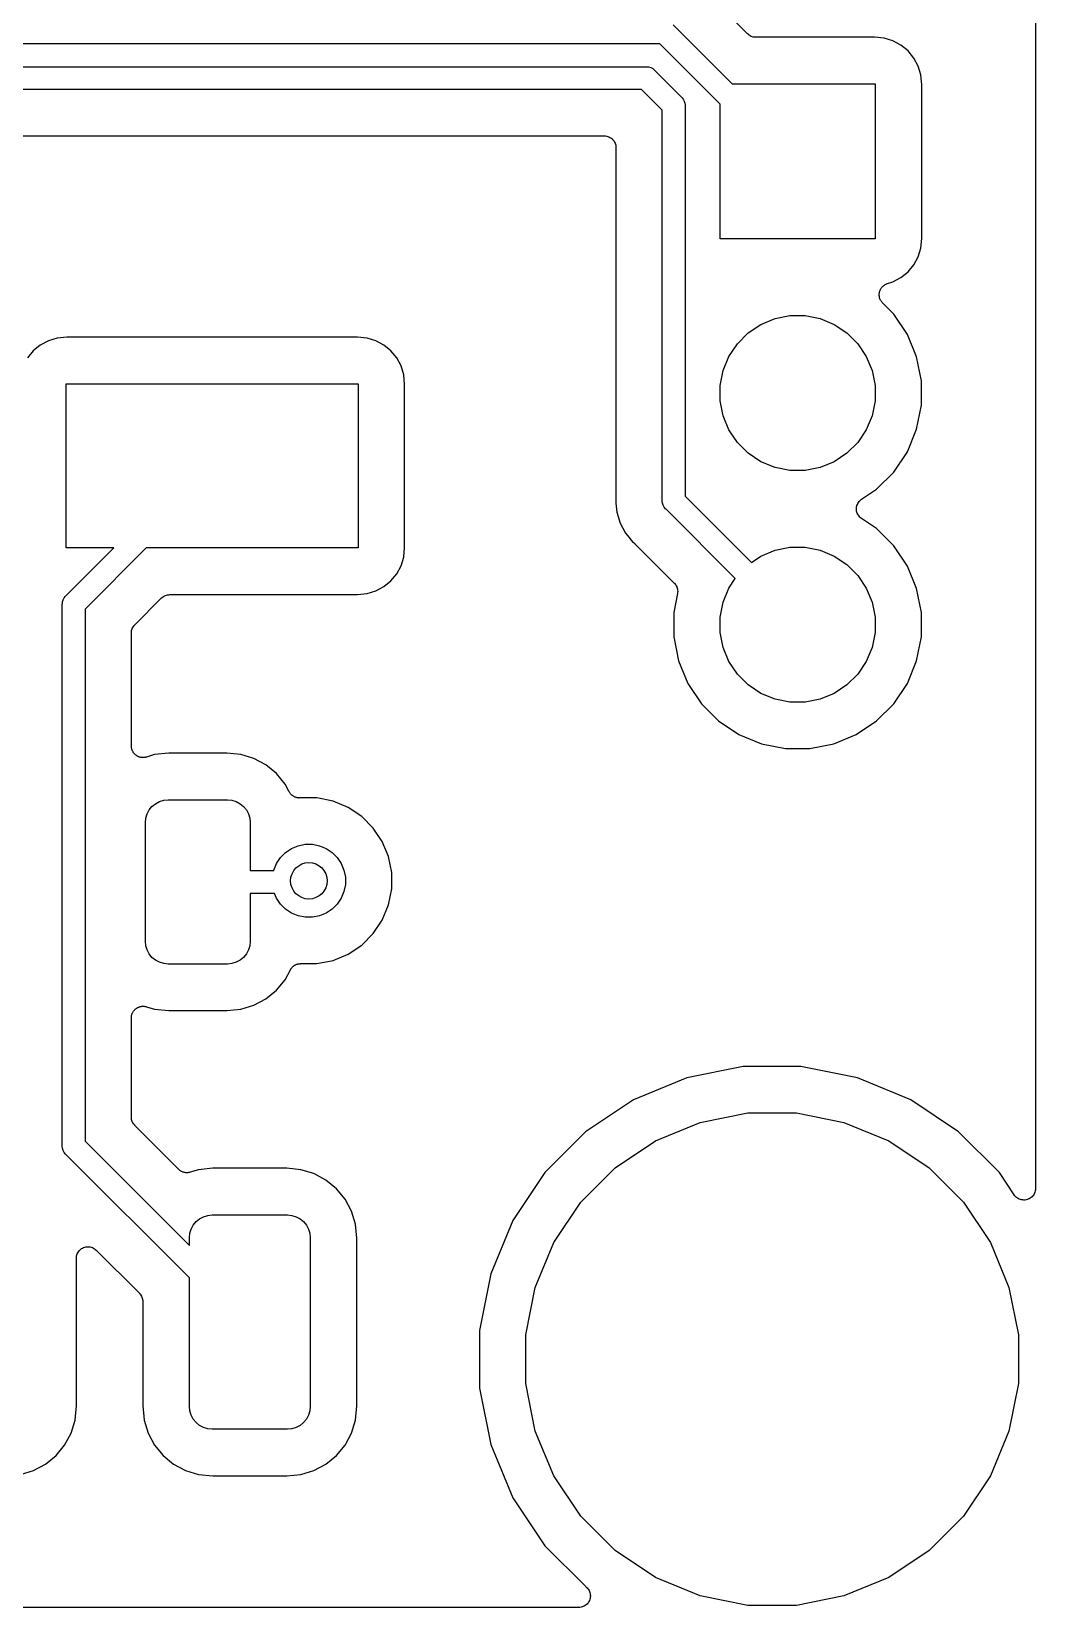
# Model space of a CAD drawing. Extents: x 83.1 to 154, y -94.5 to -68.3.
# Drawn here: x 142.96 to 153.97, y -94.47 to -77.19 of the extents above; entities that cross this region are included whole.
import ezdxf

# ---------------------------------------------------------------- set-up
doc = ezdxf.new("R2010")
doc.units = 0
doc.layers.add('BLACK', color=7, linetype='CONTINUOUS')

msp = doc.modelspace()

# ---------------------------------------------------------------- linework, layer by layer
at = {"layer": 'BLACK', "linetype": 'CONTINUOUS'}
for p, q in [((153.967, -74.0576), (153.967, -89.8738)), ((150.81, -77.2147), (150.374, -76.7788)), ((149.993, -77.116), (150.64, -77.763)), ((150.819, -77.2222), (150.81, -77.2147)), ((150.828, -77.2297), (150.819, -77.2222)), ((150.829, -77.23), (150.828, -77.2297)), ((150.829, -77.2305), (150.829, -77.23)), ((150.839, -77.236), (150.829, -77.2305)), ((149.848, -77.325), (134.306, -77.325)), ((150.509, -77.9854), (149.848, -77.325)), ((150.85, -77.2417), (150.839, -77.236)), ((150.85, -77.2419), (150.85, -77.2417)), ((150.851, -77.2422), (150.85, -77.2419)), ((150.862, -77.2456), (150.851, -77.2422)), ((150.873, -77.2492), (150.862, -77.2456)), ((150.874, -77.2492), (150.873, -77.2492)), ((150.875, -77.2494), (150.874, -77.2492)), ((150.886, -77.2506), (150.875, -77.2494)), ((150.898, -77.2519), (150.886, -77.2506)), ((150.899, -77.2519), (150.898, -77.2519)), ((150.9, -77.2519), (150.899, -77.2519)), ((150.899, -77.2519), (150.899, -77.2519)), ((150.899, -77.2519), (150.899, -77.2519)), ((152.202, -77.2519), (150.9, -77.2519)), ((152.308, -77.2623), (152.202, -77.2519)), ((152.404, -77.2914), (152.308, -77.2623)), ((152.492, -77.3386), (152.404, -77.2914)), ((152.57, -77.4021), (152.492, -77.3386)), ((152.633, -77.4794), (152.57, -77.4021)), ((134.588, -77.575), (149.694, -77.575)), ((149.694, -77.575), (149.7, -77.5744)), ((149.7, -77.5744), (149.706, -77.575)), ((149.706, -77.575), (149.706, -77.575)), ((149.706, -77.575), (149.725, -77.5768)), ((149.725, -77.5768), (149.748, -77.584)), ((152.68, -77.5677), (152.633, -77.4794)), ((152.709, -77.6634), (152.68, -77.5677)), ((149.748, -77.584), (149.77, -77.5956)), ((149.77, -77.5956), (149.789, -77.6112)), ((149.789, -77.6112), (149.793, -77.616)), ((149.793, -77.616), (150.084, -77.9073)), ((152.72, -77.7692), (152.709, -77.6634)), ((149.648, -77.825), (134.543, -77.825)), ((149.875, -78.0518), (149.648, -77.825)), ((150.084, -77.9073), (150.089, -77.9112)), ((150.089, -77.9112), (150.093, -77.9159)), ((150.093, -77.9159), (150.093, -77.9159)), ((150.093, -77.9159), (150.104, -77.9302)), ((150.64, -77.763), (152.209, -77.763)), ((152.209, -77.763), (152.209, -79.463)), ((152.72, -79.4568), (152.72, -77.7692)), ((149.875, -79.4939), (149.875, -78.0518)), ((150.104, -77.9302), (150.113, -77.9468)), ((150.113, -77.9468), (150.116, -77.9519)), ((150.116, -77.9519), (150.123, -77.9755)), ((150.123, -77.9755), (150.125, -77.9939)), ((150.125, -77.9939), (150.125, -77.9939)), ((150.125, -77.9939), (150.126, -78)), ((150.126, -78), (150.125, -78.0061)), ((150.125, -78.0061), (150.125, -82.2826)), ((150.509, -79.463), (150.509, -77.9854)), ((134.751, -78.333), (149.24, -78.333)), ((149.24, -78.333), (149.241, -78.333)), ((149.241, -78.333), (149.241, -78.333)), ((149.241, -78.333), (149.241, -78.333)), ((149.241, -78.333), (149.242, -78.333)), ((149.242, -78.333), (149.254, -78.3343)), ((149.254, -78.3343), (149.266, -78.3356)), ((149.266, -78.3356), (149.266, -78.3357)), ((149.266, -78.3357), (149.266, -78.3358)), ((149.266, -78.3358), (149.278, -78.3394)), ((149.278, -78.3394), (149.289, -78.3429)), ((149.289, -78.3429), (149.29, -78.3431)), ((149.29, -78.3431), (149.29, -78.3433)), ((149.29, -78.3433), (149.3, -78.349)), ((149.3, -78.349), (149.311, -78.3547)), ((149.311, -78.3547), (149.311, -78.355)), ((149.311, -78.355), (149.312, -78.3552)), ((149.312, -78.3552), (149.321, -78.3629)), ((149.321, -78.3629), (149.33, -78.3705)), ((149.33, -78.3705), (149.33, -78.3709)), ((149.33, -78.3709), (149.331, -78.3711)), ((149.331, -78.3711), (149.338, -78.3805)), ((149.338, -78.3805), (149.346, -78.3897)), ((149.346, -78.3897), (149.346, -78.3901)), ((149.346, -78.3901), (149.346, -78.3905)), ((149.346, -78.3905), (149.352, -78.4011)), ((149.352, -78.4011), (149.357, -78.4116)), ((149.357, -78.4116), (149.358, -78.412)), ((149.358, -78.412), (149.358, -78.4124)), ((149.358, -78.4124), (149.361, -78.4239)), ((149.361, -78.4239), (149.365, -78.4353)), ((149.365, -78.4353), (149.365, -78.4358)), ((149.365, -78.4358), (149.365, -78.4362)), ((149.365, -78.4362), (149.366, -78.4481)), ((149.366, -78.4481), (149.367, -78.46)), ((149.367, -78.46), (149.367, -79.4627)), ((149.367, -79.4627), (149.367, -79.4628)), ((149.367, -79.4628), (149.367, -79.7373)), ((152.209, -79.463), (150.509, -79.463)), ((152.709, -79.5626), (152.72, -79.4568)), ((149.875, -79.7061), (149.875, -79.4939)), ((152.68, -79.6583), (152.709, -79.5626)), ((149.367, -79.7373), (149.367, -79.7373)), ((149.367, -79.7373), (149.367, -82.2971)), ((149.875, -82.3283), (149.875, -79.7061)), ((149.875, -79.7061), (149.875, -79.7061)), ((152.492, -79.8874), (152.57, -79.8239)), ((152.57, -79.8239), (152.633, -79.7466)), ((152.633, -79.7466), (152.68, -79.6583)), ((152.279, -79.9986), (152.282, -79.9937)), ((152.282, -79.9937), (152.287, -79.9891)), ((152.287, -79.9891), (152.291, -79.9841)), ((152.291, -79.9841), (152.296, -79.9804)), ((152.296, -79.9804), (152.3, -79.9762)), ((152.3, -79.9762), (152.305, -79.9726)), ((152.305, -79.9726), (152.31, -79.9685)), ((152.31, -79.9685), (152.316, -79.9657)), ((152.316, -79.9657), (152.32, -79.9625)), ((152.32, -79.9625), (152.326, -79.96)), ((152.326, -79.96), (152.332, -79.9569)), ((152.332, -79.9569), (152.338, -79.9552)), ((152.338, -79.9552), (152.343, -79.953)), ((152.343, -79.953), (152.404, -79.9346)), ((152.404, -79.9346), (152.492, -79.8874)), ((152.253, -80.0732), (152.254, -80.0673)), ((152.254, -80.0797), (152.253, -80.0732)), ((152.254, -80.0614), (152.255, -80.055)), ((152.254, -80.0673), (152.254, -80.0614)), ((152.254, -80.0862), (152.254, -80.0797)), ((152.255, -80.092), (152.254, -80.0862)), ((152.255, -80.055), (152.256, -80.0485)), ((152.255, -80.0979), (152.255, -80.092)), ((152.257, -80.1041), (152.255, -80.0979)), ((152.256, -80.0485), (152.258, -80.0429)), ((152.258, -80.1105), (152.257, -80.1041)), ((152.258, -80.0429), (152.259, -80.0371)), ((152.261, -80.116), (152.258, -80.1105)), ((152.259, -80.0371), (152.261, -80.0311)), ((152.261, -80.0311), (152.263, -80.0249)), ((152.262, -80.1217), (152.261, -80.116)), ((152.265, -80.1275), (152.262, -80.1217)), ((152.263, -80.0249), (152.266, -80.0197)), ((152.268, -80.1335), (152.265, -80.1275)), ((152.266, -80.0197), (152.268, -80.0143)), ((152.268, -80.0143), (152.272, -80.0088)), ((152.271, -80.1384), (152.268, -80.1335)), ((152.274, -80.1437), (152.271, -80.1384)), ((152.272, -80.0088), (152.275, -80.0031)), ((152.278, -80.1488), (152.274, -80.1437)), ((152.275, -80.0031), (152.279, -79.9986)), ((152.281, -80.1542), (152.278, -80.1488)), ((152.285, -80.1584), (152.281, -80.1542)), ((152.289, -80.1631), (152.285, -80.1584)), ((152.29, -80.1643), (152.289, -80.1631)), ((152.413, -80.2873), (152.29, -80.1643)), ((150.956, -80.3997), (151.111, -80.3357)), ((151.111, -80.3357), (151.275, -80.303)), ((151.275, -80.303), (151.442, -80.303)), ((151.442, -80.303), (151.607, -80.3357)), ((151.607, -80.3357), (151.761, -80.3997)), ((152.562, -80.5097), (152.413, -80.2873)), ((150.698, -80.6112), (150.817, -80.4928)), ((150.817, -80.4928), (150.956, -80.3997)), ((151.761, -80.3997), (151.9, -80.4928)), ((151.9, -80.4928), (152.019, -80.6112)), ((152.664, -80.7569), (152.562, -80.5097)), ((143.055, -80.6264), (142.978, -80.6899)), ((143.144, -80.5792), (143.055, -80.6264)), ((143.239, -80.5502), (143.144, -80.5792)), ((143.345, -80.5397), (143.239, -80.5502)), ((146.533, -80.5397), (143.345, -80.5397)), ((146.639, -80.5502), (146.533, -80.5397)), ((146.734, -80.5792), (146.639, -80.5502)), ((146.823, -80.6264), (146.734, -80.5792)), ((146.9, -80.6899), (146.823, -80.6264)), ((150.605, -80.7504), (150.698, -80.6112)), ((152.019, -80.6112), (152.112, -80.7504)), ((142.978, -80.6899), (142.915, -80.7672)), ((146.963, -80.7672), (146.9, -80.6899)), ((147.011, -80.8555), (146.963, -80.7672)), ((147.04, -80.9512), (147.011, -80.8555)), ((150.541, -80.9051), (150.605, -80.7504)), ((152.112, -80.7504), (152.176, -80.9051)), ((152.717, -81.0192), (152.664, -80.7569)), ((147.05, -81.057), (147.04, -80.9512)), ((150.509, -81.0693), (150.541, -80.9051)), ((152.176, -80.9051), (152.209, -81.0693)), ((152.717, -81.2867), (152.717, -81.0192)), ((143.339, -82.8508), (143.339, -81.0508)), ((143.339, -81.0508), (146.539, -81.0508)), ((146.539, -81.0508), (146.539, -82.8508)), ((147.05, -82.8446), (147.05, -81.057)), ((150.509, -81.2367), (150.509, -81.0693)), ((152.209, -81.0693), (152.209, -81.2367)), ((150.541, -81.4009), (150.509, -81.2367)), ((152.209, -81.2367), (152.176, -81.4009)), ((152.664, -81.5491), (152.717, -81.2867)), ((150.605, -81.5556), (150.541, -81.4009)), ((152.176, -81.4009), (152.112, -81.5556)), ((152.562, -81.7963), (152.664, -81.5491)), ((150.698, -81.6948), (150.605, -81.5556)), ((150.817, -81.8132), (150.698, -81.6948)), ((152.019, -81.6948), (151.9, -81.8132)), ((152.112, -81.5556), (152.019, -81.6948)), ((150.956, -81.9063), (150.817, -81.8132)), ((151.9, -81.8132), (151.761, -81.9063)), ((152.413, -82.0187), (152.562, -81.7963)), ((151.111, -81.9703), (150.956, -81.9063)), ((151.275, -82.003), (151.111, -81.9703)), ((151.442, -82.003), (151.275, -82.003)), ((151.607, -81.9703), (151.442, -82.003)), ((151.761, -81.9063), (151.607, -81.9703)), ((152.224, -82.2078), (152.413, -82.0187)), ((152.06, -82.3174), (152.224, -82.2078)), ((149.366, -82.3095), (149.364, -82.3344)), ((149.364, -82.3344), (149.366, -82.3593)), ((149.367, -82.2989), (149.366, -82.3042)), ((149.366, -82.3042), (149.366, -82.3095)), ((149.366, -82.3593), (149.366, -82.3594)), ((149.366, -82.3594), (149.376, -82.4585)), ((149.367, -82.2971), (149.367, -82.2989)), ((149.874, -82.3344), (149.875, -82.3283)), ((149.875, -82.3405), (149.874, -82.3344)), ((149.877, -82.3589), (149.875, -82.3405)), ((149.875, -82.3405), (149.875, -82.3405)), ((149.884, -82.3825), (149.877, -82.3589)), ((149.896, -82.4042), (149.884, -82.3825)), ((149.911, -82.4232), (149.896, -82.4042)), ((150.125, -82.2826), (150.852, -83.0094)), ((152.004, -82.4218), (152.005, -82.4099)), ((152.005, -82.4099), (152.006, -82.3978)), ((152.006, -82.3975), (152.007, -82.3971)), ((152.006, -82.3978), (152.006, -82.3975)), ((152.007, -82.3971), (152.01, -82.3858)), ((152.01, -82.3858), (152.014, -82.3741)), ((152.014, -82.3735), (152.02, -82.3629)), ((152.014, -82.3738), (152.014, -82.3735)), ((152.014, -82.3741), (152.014, -82.3738)), ((152.02, -82.3629), (152.025, -82.3523)), ((152.025, -82.3523), (152.026, -82.352)), ((152.026, -82.3517), (152.034, -82.3423)), ((152.026, -82.352), (152.026, -82.3517)), ((152.034, -82.3423), (152.041, -82.3331)), ((152.041, -82.3329), (152.042, -82.3327)), ((152.041, -82.3331), (152.041, -82.3329)), ((152.042, -82.3327), (152.051, -82.325)), ((152.051, -82.325), (152.06, -82.3174)), ((149.376, -82.4585), (149.412, -82.5778)), ((149.412, -82.5778), (149.471, -82.6878)), ((149.916, -82.4271), (149.911, -82.4232)), ((150.675, -83.1862), (149.916, -82.4271)), ((152.004, -82.4221), (152.004, -82.4218)), ((152.004, -82.4224), (152.004, -82.4221)), ((152.005, -82.4346), (152.004, -82.4224)), ((152.006, -82.4465), (152.005, -82.4346)), ((152.006, -82.4468), (152.006, -82.4465)), ((152.006, -82.4471), (152.006, -82.4468)), ((152.01, -82.4587), (152.006, -82.4471)), ((152.013, -82.4703), (152.01, -82.4587)), ((152.013, -82.4706), (152.013, -82.4703)), ((152.013, -82.4709), (152.013, -82.4706)), ((152.019, -82.4816), (152.013, -82.4709)), ((152.024, -82.4923), (152.019, -82.4816)), ((152.025, -82.4925), (152.024, -82.4923)), ((152.025, -82.4928), (152.025, -82.4925)), ((152.032, -82.5021), (152.025, -82.4928)), ((152.04, -82.5116), (152.032, -82.5021)), ((152.04, -82.5118), (152.04, -82.5116)), ((152.04, -82.5121), (152.04, -82.5118)), ((152.049, -82.5197), (152.04, -82.5121)), ((152.059, -82.5276), (152.049, -82.5197)), ((152.059, -82.528), (152.059, -82.5276)), ((152.06, -82.5286), (152.059, -82.528)), ((152.059, -82.528), (152.059, -82.528)), ((152.059, -82.528), (152.059, -82.528)), ((152.224, -82.6382), (152.06, -82.5286)), ((149.471, -82.6878), (149.493, -82.7147)), ((149.493, -82.7147), (149.55, -82.7842)), ((152.413, -82.8273), (152.224, -82.6382)), ((143.337, -83.376), (143.862, -82.8508)), ((143.862, -82.8508), (143.339, -82.8508)), ((144.216, -82.8508), (143.546, -83.5205)), ((146.539, -82.8508), (144.216, -82.8508)), ((147.04, -82.9504), (147.05, -82.8446)), ((149.55, -82.7842), (149.57, -82.8)), ((149.57, -82.8), (149.571, -82.8012)), ((149.571, -82.8012), (149.575, -82.805)), ((149.575, -82.805), (149.579, -82.8084)), ((149.579, -82.8084), (150.007, -83.2368)), ((150.956, -82.9397), (151.111, -82.8757)), ((151.111, -82.8757), (151.275, -82.843)), ((151.275, -82.843), (151.442, -82.843)), ((151.442, -82.843), (151.607, -82.8757)), ((151.607, -82.8757), (151.761, -82.9397)), ((152.562, -83.0497), (152.413, -82.8273)), ((146.963, -83.1344), (147.011, -83.0461)), ((147.011, -83.0461), (147.04, -82.9504)), ((150.852, -83.0094), (150.956, -82.9397)), ((151.761, -82.9397), (151.9, -83.0328)), ((151.9, -83.0328), (152.019, -83.1512)), ((152.664, -83.2969), (152.562, -83.0497)), ((146.734, -83.3224), (146.823, -83.2752)), ((146.823, -83.2752), (146.9, -83.2117)), ((146.9, -83.2117), (146.963, -83.1344)), ((150.007, -83.2368), (150.008, -83.2372)), ((150.008, -83.2372), (150.008, -83.2372)), ((150.008, -83.2372), (150.008, -83.2372)), ((150.008, -83.2372), (150.008, -83.2381)), ((150.008, -83.2381), (150.016, -83.2473)), ((150.016, -83.2473), (150.023, -83.2564)), ((150.023, -83.2564), (150.024, -83.2569)), ((150.024, -83.2569), (150.024, -83.2574)), ((150.024, -83.2574), (150.029, -83.2679)), ((150.029, -83.2679), (150.035, -83.2783)), ((150.035, -83.2783), (150.035, -83.2789)), ((150.035, -83.2789), (150.035, -83.2794)), ((150.035, -83.2794), (150.039, -83.2906)), ((150.605, -83.2904), (150.675, -83.1862)), ((152.019, -83.1512), (152.112, -83.2904)), ((143.297, -83.4576), (143.298, -83.4442)), ((143.298, -83.4442), (143.299, -83.4415)), ((143.299, -83.4415), (143.305, -83.4206)), ((143.305, -83.4206), (143.317, -83.3989)), ((143.317, -83.3989), (143.328, -83.3846)), ((143.328, -83.3846), (143.332, -83.3799)), ((143.328, -83.3846), (143.328, -83.3846)), ((143.332, -83.3799), (143.337, -83.376)), ((144.091, -83.6937), (144.386, -83.3991)), ((144.386, -83.3987), (144.387, -83.3978)), ((144.386, -83.3988), (144.386, -83.3987)), ((144.386, -83.3991), (144.386, -83.3988)), ((144.386, -83.3988), (144.386, -83.3988)), ((144.387, -83.3978), (144.396, -83.3905)), ((144.396, -83.3905), (144.405, -83.3831)), ((144.405, -83.3831), (144.406, -83.3828)), ((144.406, -83.3828), (144.407, -83.3824)), ((144.407, -83.3824), (144.417, -83.377)), ((144.417, -83.377), (144.427, -83.3715)), ((144.427, -83.3715), (144.428, -83.3713)), ((144.428, -83.3713), (144.429, -83.371)), ((144.429, -83.371), (144.44, -83.3677)), ((144.44, -83.3677), (144.451, -83.3643)), ((144.451, -83.3643), (144.452, -83.3642)), ((144.452, -83.364), (144.464, -83.363)), ((144.452, -83.3642), (144.452, -83.364)), ((144.464, -83.363), (144.476, -83.3619)), ((144.476, -83.3619), (146.533, -83.3619)), ((146.533, -83.3619), (146.639, -83.3514)), ((146.639, -83.3514), (146.734, -83.3224)), ((150.042, -83.3514), (150.001, -83.5593)), ((150.039, -83.2906), (150.042, -83.302)), ((150.042, -83.302), (150.042, -83.3026)), ((150.042, -83.3026), (150.042, -83.3032)), ((150.042, -83.3032), (150.043, -83.3149)), ((150.043, -83.3396), (150.042, -83.3514)), ((150.043, -83.3149), (150.044, -83.3267)), ((150.044, -83.3279), (150.043, -83.3396)), ((150.044, -83.3267), (150.044, -83.3273)), ((150.044, -83.3273), (150.044, -83.3279)), ((150.509, -83.6093), (150.541, -83.4451)), ((150.541, -83.4451), (150.605, -83.2904)), ((152.112, -83.2904), (152.176, -83.4451)), ((152.176, -83.4451), (152.209, -83.6093)), ((152.717, -83.5592), (152.664, -83.2969)), ((143.295, -83.4687), (143.297, -83.4576)), ((143.296, -83.4748), (143.295, -83.4687)), ((143.296, -89.4011), (143.296, -83.4748)), ((143.546, -83.5205), (143.546, -89.3554)), ((150.001, -83.5593), (150.001, -83.8267)), ((150.509, -83.7767), (150.509, -83.6093)), ((152.209, -83.6093), (152.209, -83.7767)), ((152.717, -83.8267), (152.717, -83.5592)), ((144.054, -83.7817), (144.055, -83.7701)), ((144.054, -83.783), (144.054, -83.7817)), ((144.054, -83.7831), (144.054, -83.783)), ((144.054, -83.7835), (144.054, -83.7831)), ((144.054, -83.7831), (144.054, -83.7831)), ((144.054, -85.0225), (144.054, -83.7835)), ((144.055, -83.7701), (144.057, -83.7584)), ((144.057, -83.7571), (144.06, -83.7459)), ((144.057, -83.7578), (144.057, -83.7571)), ((144.057, -83.7584), (144.057, -83.7578)), ((144.06, -83.7459), (144.064, -83.7347)), ((144.064, -83.7335), (144.07, -83.7232)), ((144.064, -83.7341), (144.064, -83.7335)), ((144.064, -83.7347), (144.064, -83.7341)), ((144.07, -83.7232), (144.076, -83.7129)), ((144.076, -83.7117), (144.084, -83.7028)), ((144.076, -83.7123), (144.076, -83.7117)), ((144.076, -83.7129), (144.076, -83.7123)), ((144.084, -83.7028), (144.091, -83.6937)), ((150.541, -83.9409), (150.509, -83.7767)), ((152.209, -83.7767), (152.176, -83.9409)), ((150.001, -83.8267), (150.053, -84.0891)), ((150.605, -84.0956), (150.541, -83.9409)), ((152.176, -83.9409), (152.112, -84.0956)), ((152.664, -84.0891), (152.717, -83.8267)), ((150.053, -84.0891), (150.155, -84.3363)), ((150.698, -84.2348), (150.605, -84.0956)), ((152.112, -84.0956), (152.019, -84.2348)), ((152.562, -84.3363), (152.664, -84.0891)), ((150.817, -84.3532), (150.698, -84.2348)), ((152.019, -84.2348), (151.9, -84.3532)), ((150.155, -84.3363), (150.304, -84.5587)), ((150.956, -84.4463), (150.817, -84.3532)), ((151.111, -84.5103), (150.956, -84.4463)), ((151.761, -84.4463), (151.607, -84.5103)), ((151.9, -84.3532), (151.761, -84.4463)), ((152.413, -84.5587), (152.562, -84.3363)), ((150.304, -84.5587), (150.493, -84.7478)), ((151.275, -84.543), (151.111, -84.5103)), ((151.442, -84.543), (151.275, -84.543)), ((151.607, -84.5103), (151.442, -84.543)), ((152.224, -84.7478), (152.413, -84.5587)), ((150.493, -84.7478), (150.715, -84.8964)), ((152.002, -84.8964), (152.224, -84.7478)), ((150.715, -84.8964), (150.962, -84.9988)), ((150.962, -84.9988), (151.225, -85.051)), ((151.492, -85.051), (151.755, -84.9988)), ((151.755, -84.9988), (152.002, -84.8964)), ((144.055, -85.0283), (144.054, -85.0225)), ((144.055, -85.0341), (144.055, -85.0283)), ((144.056, -85.0406), (144.055, -85.0341)), ((144.057, -85.0471), (144.056, -85.0406)), ((144.058, -85.0527), (144.057, -85.0471)), ((144.059, -85.0585), (144.058, -85.0527)), ((144.062, -85.0646), (144.059, -85.0585)), ((144.064, -85.0709), (144.062, -85.0646)), ((144.066, -85.076), (144.064, -85.0709)), ((144.069, -85.0815), (144.066, -85.076)), ((144.072, -85.0869), (144.069, -85.0815)), ((144.075, -85.0927), (144.072, -85.0869)), ((144.079, -85.0973), (144.075, -85.0927)), ((144.082, -85.1022), (144.079, -85.0973)), ((144.087, -85.1069), (144.082, -85.1022)), ((144.091, -85.112), (144.087, -85.1069)), ((144.095, -85.1157), (144.091, -85.112)), ((144.1, -85.1199), (144.095, -85.1157)), ((144.105, -85.1236), (144.1, -85.1199)), ((144.11, -85.1278), (144.105, -85.1236)), ((144.115, -85.1305), (144.11, -85.1278)), ((144.12, -85.1338), (144.115, -85.1305)), ((144.126, -85.1364), (144.12, -85.1338)), ((144.132, -85.1395), (144.126, -85.1364)), ((144.137, -85.1413), (144.132, -85.1395)), ((144.143, -85.1436), (144.137, -85.1413)), ((144.149, -85.1449), (144.143, -85.1436)), ((144.156, -85.1469), (144.149, -85.1449)), ((144.161, -85.1475), (144.156, -85.1469)), ((144.167, -85.1487), (144.161, -85.1475)), ((144.174, -85.1488), (144.167, -85.1487)), ((144.18, -85.1495), (144.174, -85.1488)), ((144.186, -85.1489), (144.18, -85.1495)), ((144.192, -85.149), (144.186, -85.1489)), ((144.198, -85.1478), (144.192, -85.149)), ((144.205, -85.1472), (144.198, -85.1478)), ((144.21, -85.1456), (144.205, -85.1472)), ((144.216, -85.1445), (144.21, -85.1456)), ((144.218, -85.144), (144.216, -85.1445)), ((144.308, -85.1166), (144.218, -85.144)), ((144.463, -85.1013), (144.308, -85.1166)), ((145.101, -85.1013), (144.463, -85.1013)), ((145.255, -85.1166), (145.101, -85.1013)), ((145.398, -85.1598), (145.255, -85.1166)), ((145.529, -85.2301), (145.398, -85.1598)), ((151.225, -85.051), (151.492, -85.051)), ((145.645, -85.3247), (145.529, -85.2301)), ((145.739, -85.4399), (145.645, -85.3247)), ((145.785, -85.5251), (145.739, -85.4399)), ((145.788, -85.5299), (145.785, -85.5251)), ((144.249, -85.7235), (144.28, -85.6856)), ((144.28, -85.6856), (144.318, -85.6545)), ((144.318, -85.6545), (144.361, -85.6314)), ((144.361, -85.6314), (144.408, -85.6172)), ((144.408, -85.6172), (144.457, -85.6124)), ((144.457, -85.6124), (145.107, -85.6124)), ((145.107, -85.6124), (145.156, -85.6172)), ((145.156, -85.6172), (145.202, -85.6314)), ((145.202, -85.6314), (145.246, -85.6545)), ((145.246, -85.6545), (145.284, -85.6856)), ((145.284, -85.6856), (145.315, -85.7235)), ((145.79, -85.5349), (145.788, -85.5299)), ((145.795, -85.5402), (145.79, -85.5349)), ((145.798, -85.5458), (145.795, -85.5402)), ((145.802, -85.5498), (145.798, -85.5458)), ((145.806, -85.5542), (145.802, -85.5498)), ((145.811, -85.5586), (145.806, -85.5542)), ((145.816, -85.5633), (145.811, -85.5586)), ((145.821, -85.5665), (145.816, -85.5633)), ((145.825, -85.5701), (145.821, -85.5665)), ((145.831, -85.5734), (145.825, -85.5701)), ((145.837, -85.5771), (145.831, -85.5734)), ((145.842, -85.5793), (145.837, -85.5771)), ((145.847, -85.5821), (145.842, -85.5793)), ((145.853, -85.5841), (145.847, -85.5821)), ((145.859, -85.5867), (145.853, -85.5841)), ((145.865, -85.5878), (145.859, -85.5867)), ((145.87, -85.5895), (145.865, -85.5878)), ((145.877, -85.5903), (145.87, -85.5895)), ((145.884, -85.5916), (145.877, -85.5903)), ((145.889, -85.5916), (145.884, -85.5916)), ((145.895, -85.5923), (145.889, -85.5916)), ((145.898, -85.592), (145.895, -85.5923)), ((146.089, -85.592), (145.898, -85.592)), ((146.265, -85.6269), (146.089, -85.592)), ((146.43, -85.6953), (146.265, -85.6269)), ((146.579, -85.7947), (146.43, -85.6953)), ((144.207, -85.8624), (144.212, -85.8136)), ((144.207, -87.1624), (144.207, -85.8624)), ((144.212, -85.8136), (144.226, -85.7667)), ((144.226, -85.7667), (144.249, -85.7235)), ((145.315, -85.7235), (145.338, -85.7667)), ((145.338, -85.7667), (145.352, -85.8136)), ((145.352, -85.8136), (145.357, -85.8624)), ((145.357, -85.8624), (145.357, -86.3874)), ((146.705, -85.9212), (146.579, -85.7947)), ((146.805, -86.0699), (146.705, -85.9212)), ((145.689, -86.245), (145.745, -86.1893)), ((145.745, -86.1893), (145.811, -86.1455)), ((145.811, -86.1455), (145.883, -86.1154)), ((145.883, -86.1154), (145.961, -86.1)), ((145.961, -86.1), (146.039, -86.1)), ((146.039, -86.1), (146.117, -86.1154)), ((146.117, -86.1154), (146.189, -86.1455)), ((146.189, -86.1455), (146.255, -86.1893)), ((146.255, -86.1893), (146.311, -86.245)), ((146.873, -86.2351), (146.805, -86.0699)), ((145.357, -86.3874), (145.615, -86.3874)), ((145.615, -86.3833), (145.646, -86.3105)), ((145.615, -86.3874), (145.615, -86.3833)), ((145.646, -86.3105), (145.689, -86.245)), ((146.311, -86.245), (146.354, -86.3105)), ((146.354, -86.3105), (146.385, -86.3833)), ((146.385, -86.3833), (146.4, -86.4606)), ((146.908, -86.4106), (146.873, -86.2351)), ((146.4, -86.5394), (146.385, -86.6167)), ((146.4, -86.4606), (146.4, -86.5394)), ((146.908, -86.5894), (146.908, -86.4106)), ((145.624, -86.6374), (145.357, -86.6374)), ((145.357, -86.6374), (145.357, -87.1624)), ((145.646, -86.6895), (145.624, -86.6374)), ((145.689, -86.755), (145.646, -86.6895)), ((146.354, -86.6895), (146.311, -86.755)), ((146.385, -86.6167), (146.354, -86.6895)), ((146.873, -86.7649), (146.908, -86.5894)), ((145.745, -86.8107), (145.689, -86.755)), ((145.811, -86.8545), (145.745, -86.8107)), ((145.883, -86.8846), (145.811, -86.8545)), ((145.961, -86.9), (145.883, -86.8846)), ((146.039, -86.9), (145.961, -86.9)), ((146.117, -86.8846), (146.039, -86.9)), ((146.189, -86.8545), (146.117, -86.8846)), ((146.255, -86.8107), (146.189, -86.8545)), ((146.311, -86.755), (146.255, -86.8107)), ((146.805, -86.9301), (146.873, -86.7649)), ((146.579, -87.2053), (146.705, -87.0788)), ((146.705, -87.0788), (146.805, -86.9301)), ((144.212, -87.2112), (144.207, -87.1624)), ((144.226, -87.2581), (144.212, -87.2112)), ((145.352, -87.2112), (145.338, -87.2581)), ((145.357, -87.1624), (145.352, -87.2112)), ((146.43, -87.3047), (146.579, -87.2053)), ((144.249, -87.3013), (144.226, -87.2581)), ((144.28, -87.3392), (144.249, -87.3013)), ((144.318, -87.3703), (144.28, -87.3392)), ((144.361, -87.3934), (144.318, -87.3703)), ((144.408, -87.4076), (144.361, -87.3934)), ((144.457, -87.4124), (144.408, -87.4076)), ((145.107, -87.4124), (144.457, -87.4124)), ((145.156, -87.4076), (145.107, -87.4124)), ((145.202, -87.3934), (145.156, -87.4076)), ((145.246, -87.3703), (145.202, -87.3934)), ((145.284, -87.3392), (145.246, -87.3703)), ((145.315, -87.3013), (145.284, -87.3392)), ((145.338, -87.2581), (145.315, -87.3013)), ((145.839, -87.4292), (145.845, -87.426)), ((145.845, -87.426), (145.851, -87.4223)), ((145.851, -87.4223), (145.856, -87.4202)), ((145.856, -87.4202), (145.861, -87.4176)), ((145.861, -87.4176), (145.868, -87.4156)), ((145.868, -87.4156), (145.874, -87.4131)), ((145.874, -87.4131), (145.88, -87.412)), ((145.88, -87.412), (145.885, -87.4104)), ((145.885, -87.4104), (145.892, -87.4098)), ((145.892, -87.4098), (145.899, -87.4085)), ((145.899, -87.4085), (145.904, -87.4085)), ((145.904, -87.4085), (145.91, -87.408)), ((145.91, -87.408), (146.089, -87.408)), ((146.089, -87.408), (146.265, -87.3731)), ((146.265, -87.3731), (146.43, -87.3047)), ((145.645, -87.7001), (145.739, -87.5849)), ((145.739, -87.5849), (145.798, -87.4751)), ((145.798, -87.4751), (145.799, -87.4736)), ((145.799, -87.4736), (145.802, -87.4689)), ((145.802, -87.4689), (145.804, -87.464)), ((145.804, -87.464), (145.809, -87.4587)), ((145.809, -87.4587), (145.813, -87.4532)), ((145.813, -87.4532), (145.817, -87.4492)), ((145.817, -87.4492), (145.82, -87.4449)), ((145.82, -87.4449), (145.826, -87.4406)), ((145.826, -87.4406), (145.83, -87.4359)), ((145.83, -87.4359), (145.835, -87.4328)), ((145.835, -87.4328), (145.839, -87.4292)), ((145.529, -87.7947), (145.645, -87.7001)), ((144.067, -87.9472), (144.069, -87.9418)), ((144.069, -87.9418), (144.073, -87.9363)), ((144.073, -87.9363), (144.076, -87.9306)), ((144.076, -87.9306), (144.08, -87.9261)), ((144.08, -87.9261), (144.083, -87.9213)), ((144.083, -87.9213), (144.088, -87.9166)), ((144.088, -87.9166), (144.092, -87.9116)), ((144.092, -87.9116), (144.097, -87.9079)), ((144.097, -87.9079), (144.101, -87.9038)), ((144.101, -87.9038), (144.106, -87.9002)), ((144.106, -87.9002), (144.112, -87.8961)), ((144.112, -87.8961), (144.117, -87.8934)), ((144.117, -87.8934), (144.122, -87.8901)), ((144.122, -87.8901), (144.128, -87.8876)), ((144.128, -87.8876), (144.134, -87.8846)), ((144.134, -87.8846), (144.139, -87.8829)), ((144.139, -87.8829), (144.145, -87.8807)), ((144.145, -87.8807), (144.151, -87.8794)), ((144.151, -87.8794), (144.157, -87.8776)), ((144.157, -87.8776), (144.163, -87.8771)), ((144.163, -87.8771), (144.169, -87.8759)), ((144.169, -87.8759), (144.175, -87.8759)), ((144.175, -87.8759), (144.182, -87.8753)), ((144.182, -87.8753), (144.188, -87.8759)), ((144.188, -87.8759), (144.194, -87.876)), ((144.194, -87.876), (144.2, -87.8772)), ((144.2, -87.8772), (144.207, -87.8779)), ((144.207, -87.8779), (144.212, -87.8797)), ((144.212, -87.8797), (144.218, -87.8808)), ((144.218, -87.8808), (144.308, -87.9082)), ((144.308, -87.9082), (144.463, -87.9235)), ((144.463, -87.9235), (145.101, -87.9235)), ((145.101, -87.9235), (145.255, -87.9082)), ((145.255, -87.9082), (145.398, -87.865)), ((145.398, -87.865), (145.529, -87.7947)), ((144.054, -88.0006), (144.055, -87.9947)), ((144.054, -88.0023), (144.054, -88.0006)), ((144.054, -89.0924), (144.054, -88.0023)), ((144.055, -87.9889), (144.056, -87.9825)), ((144.055, -87.9947), (144.055, -87.9889)), ((144.056, -87.9825), (144.057, -87.9759)), ((144.057, -87.9759), (144.059, -87.9703)), ((144.059, -87.9703), (144.06, -87.9646)), ((144.06, -87.9646), (144.062, -87.9586)), ((144.062, -87.9586), (144.064, -87.9523)), ((144.064, -87.9523), (144.067, -87.9472)), ((150.763, -88.5368), (150.143, -88.6601)), ((151.395, -88.5368), (150.763, -88.5368)), ((152.015, -88.6601), (151.395, -88.5368)), ((150.143, -88.6601), (149.56, -88.9019)), ((152.599, -88.9019), (152.015, -88.6601)), ((149.56, -88.9019), (149.034, -89.253)), ((153.124, -89.253), (152.599, -88.9019)), ((144.055, -89.1041), (144.054, -89.0924)), ((144.056, -89.1158), (144.055, -89.1041)), ((144.056, -89.1164), (144.056, -89.1158)), ((144.057, -89.1171), (144.056, -89.1164)), ((144.06, -89.1283), (144.057, -89.1171)), ((144.063, -89.1396), (144.06, -89.1283)), ((144.063, -89.1402), (144.063, -89.1396)), ((144.064, -89.1408), (144.063, -89.1402)), ((144.069, -89.1512), (144.064, -89.1408)), ((144.075, -89.1616), (144.069, -89.1512)), ((149.8, -89.3521), (150.292, -89.1486)), ((150.292, -89.1486), (150.813, -89.0448)), ((150.813, -89.0448), (151.345, -89.0448)), ((151.345, -89.0448), (151.867, -89.1486)), ((151.867, -89.1486), (152.358, -89.3521)), ((144.075, -89.1621), (144.075, -89.1616)), ((144.075, -89.1627), (144.075, -89.1621)), ((144.083, -89.1718), (144.075, -89.1627)), ((144.09, -89.1809), (144.083, -89.1718)), ((144.091, -89.1819), (144.09, -89.1809)), ((144.091, -89.1822), (144.091, -89.1819)), ((144.091, -89.1819), (144.091, -89.1819)), ((144.091, -89.1819), (144.091, -89.1819)), ((144.573, -89.6637), (144.091, -89.1822)), ((149.034, -89.253), (148.587, -89.6998)), ((153.571, -89.6998), (153.124, -89.253)), ((143.295, -89.4072), (143.296, -89.4011)), ((143.296, -89.4133), (143.295, -89.4072)), ((143.298, -89.4317), (143.296, -89.4133)), ((143.296, -89.4133), (143.296, -89.4133)), ((143.305, -89.4553), (143.298, -89.4317)), ((143.317, -89.477), (143.305, -89.4553)), ((143.332, -89.496), (143.317, -89.477)), ((143.337, -89.4999), (143.332, -89.496)), ((144.69, -90.8527), (143.337, -89.4999)), ((143.546, -89.3554), (144.69, -90.4991)), ((149.358, -89.6476), (149.8, -89.3521)), ((152.358, -89.3521), (152.8, -89.6476)), ((144.577, -89.6673), (144.573, -89.6637)), ((144.581, -89.6713), (144.577, -89.6673)), ((144.587, -89.6751), (144.581, -89.6713)), ((144.791, -89.6676), (144.699, -89.6954)), ((144.946, -89.6523), (144.791, -89.6676)), ((145.759, -89.6523), (144.946, -89.6523)), ((145.913, -89.6676), (145.759, -89.6523)), ((146.056, -89.7108), (145.913, -89.6676)), ((148.982, -90.0236), (149.358, -89.6476)), ((152.8, -89.6476), (153.176, -90.0236)), ((144.592, -89.6795), (144.587, -89.6751)), ((144.597, -89.6821), (144.592, -89.6795)), ((144.602, -89.6853), (144.597, -89.6821)), ((144.608, -89.688), (144.602, -89.6853)), ((144.614, -89.6912), (144.608, -89.688)), ((144.619, -89.6928), (144.614, -89.6912)), ((144.624, -89.695), (144.619, -89.6928)), ((144.631, -89.6964), (144.624, -89.695)), ((144.638, -89.6984), (144.631, -89.6964)), ((144.643, -89.699), (144.638, -89.6984)), ((144.649, -89.7001), (144.643, -89.699)), ((144.655, -89.7002), (144.649, -89.7001)), ((144.662, -89.7009), (144.655, -89.7002)), ((144.668, -89.7004), (144.662, -89.7009)), ((144.673, -89.7005), (144.668, -89.7004)), ((144.68, -89.6992), (144.673, -89.7005)), ((144.687, -89.6986), (144.68, -89.6992)), ((144.692, -89.697), (144.687, -89.6986)), ((144.698, -89.696), (144.692, -89.697)), ((144.699, -89.6954), (144.698, -89.696)), ((146.187, -89.7811), (146.056, -89.7108)), ((146.303, -89.8757), (146.187, -89.7811)), ((148.587, -89.6998), (148.236, -90.2252)), ((153.734, -89.9443), (153.571, -89.6998)), ((146.397, -89.9909), (146.303, -89.8757)), ((146.467, -90.1224), (146.397, -89.9909)), ((153.742, -89.9538), (153.734, -89.9443)), ((153.75, -89.9633), (153.742, -89.9538)), ((153.75, -89.9634), (153.75, -89.9633)), ((153.75, -89.9635), (153.75, -89.9634)), ((153.759, -89.9712), (153.75, -89.9635)), ((153.769, -89.9791), (153.759, -89.9712)), ((153.769, -89.9792), (153.769, -89.9791)), ((153.769, -89.9793), (153.769, -89.9792)), ((153.78, -89.985), (153.769, -89.9793)), ((153.791, -89.9909), (153.78, -89.985)), ((153.791, -89.991), (153.791, -89.9909)), ((153.791, -89.9909), (153.791, -89.9909)), ((153.803, -89.9945), (153.791, -89.991)), ((153.814, -89.9982), (153.803, -89.9945)), ((153.815, -89.9982), (153.814, -89.9982)), ((153.815, -89.9983), (153.815, -89.9982)), ((153.827, -89.9995), (153.815, -89.9983)), ((153.839, -90.0008), (153.827, -89.9995)), ((153.852, -89.9996), (153.839, -90.0008)), ((153.839, -90.0008), (153.839, -90.0008)), ((153.839, -90.0008), (153.839, -90.0008)), ((153.864, -89.9985), (153.852, -89.9996)), ((153.876, -89.9949), (153.864, -89.9985)), ((153.864, -89.9985), (153.864, -89.9985)), ((153.864, -89.9985), (153.864, -89.9985)), ((153.888, -89.9915), (153.876, -89.9949)), ((153.899, -89.9857), (153.888, -89.9914)), ((153.888, -89.9914), (153.888, -89.9915)), ((153.888, -89.9915), (153.888, -89.9915)), ((153.91, -89.9801), (153.899, -89.9857)), ((153.919, -89.9722), (153.91, -89.9799)), ((153.91, -89.9799), (153.91, -89.98)), ((153.91, -89.98), (153.91, -89.9801)), ((153.929, -89.9645), (153.919, -89.9722)), ((153.937, -89.9549), (153.929, -89.9643)), ((153.929, -89.9643), (153.929, -89.9644)), ((153.929, -89.9644), (153.929, -89.9645)), ((153.945, -89.9455), (153.937, -89.9549)), ((153.951, -89.9345), (153.945, -89.9453)), ((153.945, -89.9453), (153.945, -89.9454)), ((153.945, -89.9454), (153.945, -89.9455)), ((153.957, -89.9238), (153.951, -89.9345)), ((153.961, -89.9119), (153.957, -89.9235)), ((153.957, -89.9235), (153.957, -89.9237)), ((153.957, -89.9237), (153.957, -89.9238)), ((153.964, -89.9002), (153.961, -89.9119)), ((153.966, -89.8881), (153.964, -89.8999)), ((153.964, -89.8999), (153.964, -89.9)), ((153.964, -89.9), (153.964, -89.9002)), ((153.967, -89.8756), (153.966, -89.8881)), ((153.967, -89.8738), (153.967, -89.8752)), ((153.967, -89.8752), (153.967, -89.8752)), ((153.967, -89.8752), (153.967, -89.8752)), ((153.967, -89.8752), (153.967, -89.8756)), ((144.801, -90.2055), (144.844, -90.1824)), ((144.844, -90.1824), (144.891, -90.1682)), ((144.891, -90.1682), (144.94, -90.1634)), ((144.94, -90.1634), (145.765, -90.1634)), ((145.765, -90.1634), (145.814, -90.1682)), ((145.814, -90.1682), (145.86, -90.1824)), ((145.86, -90.1824), (145.904, -90.2055)), ((146.511, -90.265), (146.467, -90.1224)), ((148.686, -90.4659), (148.982, -90.0236)), ((153.176, -90.0236), (153.472, -90.4659)), ((144.69, -90.4134), (144.695, -90.3646)), ((144.695, -90.3646), (144.709, -90.3177)), ((144.709, -90.3177), (144.732, -90.2745)), ((144.732, -90.2745), (144.763, -90.2366)), ((144.763, -90.2366), (144.801, -90.2055)), ((145.904, -90.2055), (145.942, -90.2366)), ((145.942, -90.2366), (145.973, -90.2745)), ((145.973, -90.2745), (145.996, -90.3177)), ((145.996, -90.3177), (146.01, -90.3646)), ((146.01, -90.3646), (146.015, -90.4134)), ((146.526, -90.4196), (146.511, -90.265)), ((148.236, -90.2252), (147.994, -90.8091)), ((143.498, -90.5404), (143.508, -90.5327)), ((143.508, -90.5325), (143.519, -90.5269)), ((143.508, -90.5326), (143.508, -90.5325)), ((143.508, -90.5327), (143.508, -90.5326)), ((143.519, -90.5269), (143.53, -90.5212)), ((143.53, -90.521), (143.542, -90.5176)), ((143.53, -90.5211), (143.53, -90.521)), ((143.53, -90.5212), (143.53, -90.5211)), ((143.542, -90.5176), (143.554, -90.5141)), ((143.554, -90.514), (143.566, -90.5129)), ((143.554, -90.5141), (143.554, -90.514)), ((143.554, -90.5141), (143.554, -90.5141)), ((143.566, -90.5129), (143.578, -90.5118)), ((143.578, -90.5118), (143.579, -90.5118)), ((143.579, -90.5118), (143.579, -90.5118)), ((143.579, -90.5118), (143.591, -90.513)), ((143.591, -90.513), (143.603, -90.5143)), ((143.603, -90.5143), (143.603, -90.5143)), ((143.603, -90.5143), (143.603, -90.5144)), ((143.603, -90.5144), (143.615, -90.518)), ((143.615, -90.518), (143.627, -90.5215)), ((143.627, -90.5215), (143.627, -90.5216)), ((143.627, -90.5216), (143.627, -90.5217)), ((143.627, -90.5217), (143.638, -90.5276)), ((143.638, -90.5276), (143.649, -90.5332)), ((143.649, -90.5332), (143.649, -90.5334)), ((143.649, -90.5334), (143.649, -90.5335)), ((143.649, -90.5335), (143.658, -90.5413)), ((144.69, -90.4991), (144.69, -90.4134)), ((146.015, -90.4134), (146.015, -92.2634)), ((146.526, -92.2572), (146.526, -90.4196)), ((148.483, -90.9572), (148.686, -90.4659)), ((153.472, -90.4659), (153.675, -90.9572)), ((143.451, -90.637), (143.452, -90.6248)), ((143.451, -90.6374), (143.451, -90.637)), ((143.451, -90.6375), (143.451, -90.6374)), ((143.451, -90.6374), (143.451, -90.6374)), ((143.451, -90.6388), (143.451, -90.6375)), ((143.451, -92.2572), (143.451, -90.6388)), ((143.452, -90.6248), (143.454, -90.6128)), ((143.454, -90.6124), (143.457, -90.6007)), ((143.454, -90.6126), (143.454, -90.6124)), ((143.454, -90.6128), (143.454, -90.6126)), ((143.457, -90.6007), (143.461, -90.5891)), ((143.461, -90.5887), (143.467, -90.5781)), ((143.461, -90.589), (143.461, -90.5887)), ((143.461, -90.5891), (143.461, -90.589)), ((143.467, -90.5781), (143.473, -90.5674)), ((143.473, -90.567), (143.481, -90.5578)), ((143.473, -90.5672), (143.473, -90.567)), ((143.473, -90.5674), (143.473, -90.5672)), ((143.481, -90.5578), (143.489, -90.5483)), ((143.489, -90.548), (143.498, -90.5404)), ((143.489, -90.5482), (143.489, -90.548)), ((143.489, -90.5483), (143.489, -90.5482)), ((143.658, -90.5413), (143.668, -90.549)), ((143.668, -90.549), (144.142, -91.0228)), ((144.69, -92.2634), (144.69, -90.8527)), ((147.994, -90.8091), (147.871, -91.4288)), ((144.142, -91.0228), (144.142, -91.0231)), ((144.142, -91.0231), (144.142, -91.0231)), ((144.142, -91.0231), (144.142, -91.0232)), ((144.142, -91.0232), (144.143, -91.0241)), ((144.143, -91.0241), (144.15, -91.0333)), ((144.15, -91.0333), (144.158, -91.0423)), ((144.158, -91.0423), (144.158, -91.0429)), ((144.158, -91.0429), (144.158, -91.0435)), ((144.158, -91.0435), (144.164, -91.0539)), ((144.164, -91.0539), (144.169, -91.0642)), ((148.379, -91.4789), (148.483, -90.9572)), ((153.675, -90.9572), (153.779, -91.4789)), ((144.169, -91.0642), (144.169, -91.0649)), ((144.169, -91.0649), (144.17, -91.0655)), ((144.17, -91.0655), (144.173, -91.0767)), ((144.173, -91.0767), (144.176, -91.088)), ((144.176, -91.088), (144.176, -91.0886)), ((144.176, -91.0886), (144.177, -91.0893)), ((144.177, -91.0893), (144.178, -91.1009)), ((144.178, -91.1009), (144.179, -91.1126)), ((144.179, -91.1126), (144.179, -92.2572)), ((147.871, -91.4288), (147.871, -92.0608)), ((148.379, -92.0107), (148.379, -91.4789)), ((153.779, -91.4789), (153.779, -92.0107)), ((147.871, -92.0608), (147.994, -92.6805)), ((148.483, -92.5324), (148.379, -92.0107)), ((153.779, -92.0107), (153.675, -92.5324)), ((143.436, -92.4118), (143.451, -92.2572)), ((144.179, -92.2572), (144.194, -92.4118)), ((144.695, -92.3122), (144.69, -92.2634)), ((146.015, -92.2634), (146.01, -92.3122)), ((146.511, -92.4118), (146.526, -92.2572)), ((143.392, -92.5544), (143.436, -92.4118)), ((144.194, -92.4118), (144.237, -92.5544)), ((144.709, -92.3591), (144.695, -92.3122)), ((144.732, -92.4023), (144.709, -92.3591)), ((144.763, -92.4402), (144.732, -92.4023)), ((145.973, -92.4023), (145.942, -92.4402)), ((145.996, -92.3591), (145.973, -92.4023)), ((146.01, -92.3122), (145.996, -92.3591)), ((146.467, -92.5544), (146.511, -92.4118)), ((143.322, -92.6859), (143.392, -92.5544)), ((144.237, -92.5544), (144.308, -92.6859)), ((144.801, -92.4713), (144.763, -92.4402)), ((144.844, -92.4944), (144.801, -92.4713)), ((144.891, -92.5086), (144.844, -92.4944)), ((144.94, -92.5134), (144.891, -92.5086)), ((145.765, -92.5134), (144.94, -92.5134)), ((145.814, -92.5086), (145.765, -92.5134)), ((145.86, -92.4944), (145.814, -92.5086)), ((145.904, -92.4713), (145.86, -92.4944)), ((145.942, -92.4402), (145.904, -92.4713)), ((146.397, -92.6859), (146.467, -92.5544)), ((148.686, -93.0237), (148.483, -92.5324)), ((153.675, -92.5324), (153.472, -93.0237)), ((143.228, -92.8011), (143.322, -92.6859)), ((144.308, -92.6859), (144.402, -92.8011)), ((146.303, -92.8011), (146.397, -92.6859)), ((147.994, -92.6805), (148.236, -93.2644)), ((142.981, -92.966), (143.112, -92.8957)), ((143.112, -92.8957), (143.228, -92.8011)), ((144.402, -92.8011), (144.517, -92.8957)), ((144.517, -92.8957), (144.649, -92.966)), ((146.056, -92.966), (146.187, -92.8957)), ((146.187, -92.8957), (146.303, -92.8011)), ((142.838, -93.0092), (142.981, -92.966)), ((144.649, -92.966), (144.791, -93.0092)), ((144.791, -93.0092), (144.946, -93.0245)), ((144.946, -93.0245), (145.759, -93.0245)), ((145.759, -93.0245), (145.913, -93.0092)), ((145.913, -93.0092), (146.056, -92.966)), ((148.982, -93.4659), (148.686, -93.0237)), ((153.472, -93.0237), (153.176, -93.4659)), ((148.236, -93.2644), (148.587, -93.7898)), ((149.358, -93.842), (148.982, -93.4659)), ((153.176, -93.4659), (152.8, -93.842)), ((148.587, -93.7898), (149.036, -94.2388)), ((149.8, -94.1375), (149.358, -93.842)), ((152.8, -93.842), (152.358, -94.1375)), ((150.292, -94.341), (149.8, -94.1375)), ((152.358, -94.1375), (151.867, -94.341)), ((149.036, -94.2388), (149.042, -94.2435)), ((149.042, -94.2435), (149.051, -94.2511)), ((149.051, -94.2511), (149.051, -94.2513)), ((149.051, -94.2513), (149.051, -94.2514)), ((149.051, -94.2514), (149.059, -94.2611)), ((149.059, -94.2611), (149.067, -94.2705)), ((149.067, -94.2705), (149.067, -94.2706)), ((149.067, -94.2706), (149.067, -94.2707)), ((149.067, -94.2707), (149.072, -94.2816)), ((149.072, -94.2816), (149.078, -94.2924)), ((149.078, -94.2924), (149.078, -94.2926)), ((149.078, -94.2926), (149.078, -94.2927)), ((149.078, -94.2927), (149.082, -94.3045)), ((149.082, -94.3045), (149.085, -94.3162)), ((149.085, -94.3162), (149.085, -94.3164)), ((149.085, -94.3164), (149.085, -94.3165)), ((149.085, -94.3165), (149.086, -94.3289)), ((149.086, -94.3289), (149.087, -94.3409)), ((148.96, -94.467), (87.9455, -94.467)), ((148.972, -94.4658), (148.96, -94.467)), ((148.985, -94.4646), (148.972, -94.4658)), ((148.997, -94.4611), (148.985, -94.4646)), ((148.985, -94.4646), (148.985, -94.4646)), ((148.985, -94.4646), (148.985, -94.4646)), ((149.008, -94.4575), (148.997, -94.4611)), ((149.009, -94.4575), (149.008, -94.4575)), ((149.019, -94.4517), (149.009, -94.4574)), ((149.009, -94.4574), (149.009, -94.4575)), ((149.03, -94.446), (149.019, -94.4517)), ((149.031, -94.4458), (149.03, -94.4459)), ((149.03, -94.4459), (149.03, -94.446)), ((149.04, -94.4381), (149.031, -94.4458)), ((149.05, -94.4303), (149.04, -94.4381)), ((149.058, -94.4208), (149.05, -94.4301)), ((149.05, -94.4301), (149.05, -94.4302)), ((149.05, -94.4302), (149.05, -94.4303)), ((149.065, -94.4113), (149.058, -94.4208)), ((149.066, -94.4111), (149.065, -94.4113)), ((149.071, -94.4003), (149.066, -94.411)), ((149.066, -94.411), (149.066, -94.4111)), ((149.077, -94.3895), (149.071, -94.4003)), ((149.081, -94.3775), (149.077, -94.3892)), ((149.077, -94.3892), (149.077, -94.3894)), ((149.077, -94.3894), (149.077, -94.3895)), ((149.085, -94.3659), (149.081, -94.3775)), ((149.086, -94.3535), (149.085, -94.3655)), ((149.085, -94.3655), (149.085, -94.3657)), ((149.085, -94.3657), (149.085, -94.3659)), ((149.087, -94.3412), (149.086, -94.3535)), ((149.087, -94.3409), (149.087, -94.341)), ((149.087, -94.341), (149.087, -94.3412)), ((150.813, -94.4448), (150.292, -94.341)), ((151.345, -94.4448), (150.813, -94.4448)), ((151.867, -94.341), (151.345, -94.4448))]:
    msp.add_line(p, q, dxfattribs=at)
at = {"layer": 'BLACK'}
msp.add_circle((146, -86.5), 0.2, dxfattribs=at)

doc.saveas('drawing.dxf')
